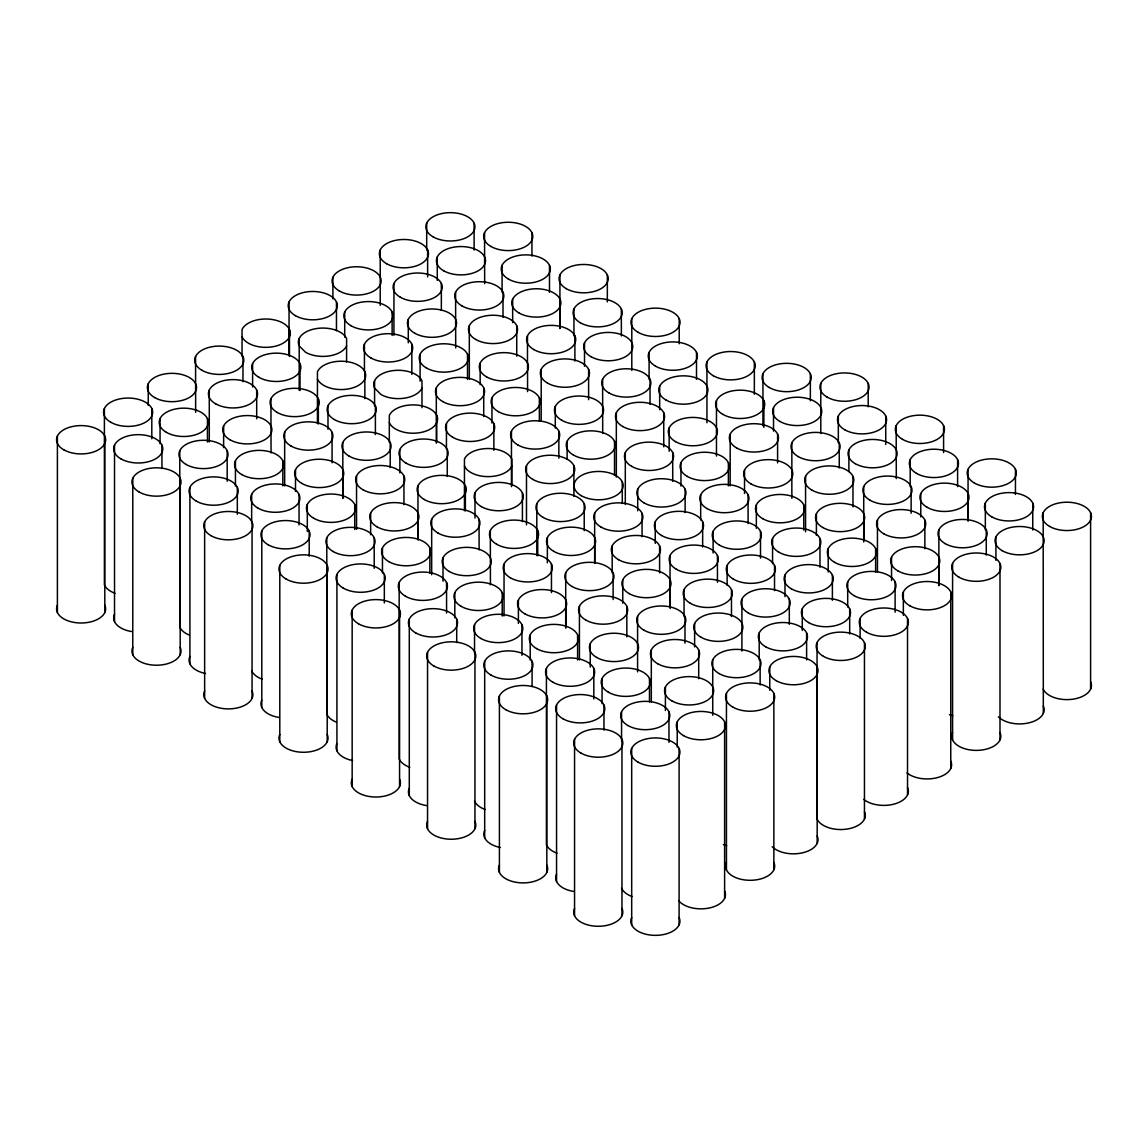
<?xml version="1.0" encoding="UTF-8"?>
<svg xmlns="http://www.w3.org/2000/svg" width="1148" height="1148" viewBox="0 0 1148 1148"><rect width="100%" height="100%" fill="white"/><g stroke="black" fill="none" stroke-linecap="round" stroke-linejoin="round"><path stroke-width="1.5" d="M1090.6 512.711L1090.6 689.116M1043.188 512.711L1043.317 713.41M1032.755 503.111L1032.755 530.017M1015.449 469.331L1015.449 494.458M999.994 563.481L999.994 739.886M995.919 537.006L995.919 560.368M986.275 529.946L986.275 555.087M985.343 503.111L985.343 530.017M968.18 493.626L968.18 520.532M968.051 469.331L968.051 521.163M957.604 459.731L957.604 486.637M952.582 563.481L952.582 739.886M950.759 592.024L950.759 768.428M943.584 425.664L943.584 452.57M938.964 557.211L938.964 585.681M938.863 529.946L938.863 585.337M924.858 520.101L924.858 548.787M920.768 493.626L920.768 516.973M911.139 486.565L911.139 513.256M910.192 459.731L910.192 486.637M907.523 618.499L907.523 794.89M903.361 592.024L903.361 615.385M896.172 425.664L896.301 478.644M895.11 581.921L895.11 612.185M891.551 557.211L891.551 580.558M885.739 416.05L885.739 444.534M877.445 520.101L877.445 571.919M875.623 548.644L875.623 571.991M868.204 383.446L868.204 406.794M864.458 642.636L864.458 819.041M863.813 513.83L863.813 540.737M863.726 486.565L863.726 541.956M860.11 618.499L860.11 638.288M852.978 476.42L852.978 506.899M849.678 608.885L849.678 634.012M848.903 449.959L848.903 471.527M847.698 581.921L847.698 607.062M839.26 442.898L839.26 468.025M838.327 416.05L838.327 442.97M832.386 575.105L832.386 600.246M828.21 548.644L828.21 571.991M820.791 383.446L820.791 433.485M819.973 538.541L819.973 567.227M817.175 666.931L817.175 843.335M817.046 642.636L817.046 819.041A24.539 14.163 0 0 0 847.109 829.057A24.539 14.163 0 0 0 864.458 811.708M816.4 513.83L816.4 535.399M810.359 373.832L810.359 400.738M806.614 633.022L806.614 659.942M805.566 476.42L805.566 531.811M803.758 504.976L803.758 530.103M802.265 608.885L802.265 630.453M791.847 442.898L791.847 498.275M789.307 599.256L789.307 624.383M784.974 575.105L784.974 596.673M777.598 434.202L777.598 462.888M774.527 565.505L774.527 590.632M773.852 693.392L773.852 869.797M773.522 407.741L773.522 431.088M772.561 538.541L772.561 563.668M769.763 666.931L769.763 690.278M763.879 400.681L763.879 427.372M762.946 373.832L762.946 425.664M760.507 531.438L760.507 558.129M760.134 659.87L760.134 684.997M759.201 633.022L759.201 659.942M756.345 504.976L756.345 528.324M754.351 362.036L754.351 394.281M748.094 494.874L748.094 523.56M744.535 470.149L744.535 493.511M741.909 599.256L741.909 651.074M731.463 589.641L731.463 616.548M730.185 434.202L730.185 485.819M728.377 462.759L728.377 485.891M727.129 565.505L727.129 585.293M726.44 693.392L726.44 869.797M724.618 721.949L724.618 898.353M717.443 555.575L717.443 582.28M716.467 400.681L716.467 456.057M713.109 531.438L713.109 553.006M712.721 659.87L712.721 715.247M706.938 362.036L706.938 422.765M702.662 521.838L702.662 546.965M700.682 494.874L700.682 520.001M698.702 650.012L698.702 678.698M696.506 352.422L696.506 379.342M694.626 623.551L694.626 646.898M685.126 489.22L685.126 512.568M684.983 616.49L684.983 643.181M684.05 589.641L684.05 616.548M680.965 462.759L680.965 486.106M679.214 318.656L679.214 343.783M679.099 748.439L679.099 924.843M677.22 721.949L677.22 747.075M672.714 452.656L672.714 481.342M670.159 579.869L670.159 608.569M670.03 555.575L670.03 607.407M669.155 427.931L669.155 451.279M668.968 711.846L668.968 742.311M665.409 687.121L665.409 710.483M663.745 412.792L663.745 446.83M659.669 386.331L659.669 409.678M659.598 545.974L659.598 572.881M655.25 521.838L655.25 543.406M651.303 650.012L651.303 701.844M650.026 379.271L650.026 404.397M649.481 678.568L649.481 701.916M649.094 352.422L649.094 379.342M642.062 513.357L642.062 536.704M637.714 489.22L637.714 510.788M637.585 616.49L637.585 671.867M631.802 318.656L631.802 370.474M631.687 748.439L631.687 924.843M626.837 606.345L626.837 636.81M625.301 452.656L625.301 504.474M622.761 579.869L622.761 603.231M622.288 481.959L622.288 503.57M621.972 739.384L621.972 915.788M621.556 711.846L621.556 740.532M621.355 309.042L621.355 335.962M616.332 412.792L616.332 477.08M614.524 441.349L614.524 475.372M613.118 572.809L613.118 599.514M612.185 545.974L612.185 572.881M607.335 274.975L607.335 301.895M603.963 705.059L603.963 730.185M602.614 379.271L602.714 433.442M602.069 678.568L602.069 703.695M594.779 537.651L594.779 562.778M594.65 513.357L594.65 563.41M593.817 668.466L593.817 698.931M590.259 643.741L590.259 667.088M588.608 369.412L588.608 399.662M584.519 342.951L584.519 366.298M584.217 503.757L584.217 530.663M579.424 606.345L579.424 659.942M577.602 634.887L577.602 660.028M574.89 335.89L574.89 361.017M574.56 739.384L574.56 915.788M573.943 309.042L573.943 335.962M573.9 465.744L573.9 496.28M567.112 441.349L567.112 459.358M565.806 600.074L565.806 626.98M565.706 572.809L565.706 628.2M560.052 299.269L560.052 327.969M559.923 274.975L559.923 328.586M558.861 431.246L558.861 458.152M556.55 705.059L556.55 881.463M555.302 406.521L555.302 428.104M551.456 564.127L551.456 592.598M549.49 265.375L549.49 292.281M547.366 537.651L547.366 562.778M546.821 695.989L546.821 872.394M546.419 668.466L546.419 844.871A24.539 14.163 0 0 0 557.038 853.194M541.196 369.412L541.196 421.244M539.373 397.969L539.373 421.316M537.738 530.591L537.738 555.718M536.805 503.757L536.805 555.575M532.084 661.391L532.084 686.518M531.955 232.757L531.955 256.104M530.204 634.887L530.204 660.028M527.563 363.141L527.563 391.626M527.477 335.89L527.477 362.797M526.487 465.744L526.487 524.851M522.412 492.923L522.412 521.608M521.953 624.785L521.953 655.264M518.394 600.074L518.394 623.421M516.729 325.745L516.729 356.21M512.654 299.269L512.654 322.631M511.85 485.704L511.85 459.013A24.524 14.163 0 0 0 488.158 448.524A24.524 14.163 0 0 0 464.452 458.999L464.452 510.602M511.448 431.246L511.448 486.637M504.044 564.127L504.044 615.945M503.011 292.209L503.011 317.35M502.221 592.669L502.221 616.017M502.078 265.375L502.078 292.281M499.409 695.989L499.409 872.394M493.855 423.641L493.855 450.332M491.961 397.969L491.961 423.095M490.325 530.591L490.426 584.763M484.542 232.757L484.671 283.743M484.686 661.391L484.686 837.796M483.724 387.866L483.724 416.552M480.151 363.141L480.151 384.709M479.089 519.384L479.089 549.863M474.999 492.923L474.999 518.049M474.956 652.322L474.956 828.727M474.54 624.785L474.54 653.485M474.11 223.157L474.11 250.063M469.317 325.745L469.317 379.342M467.509 354.287L467.509 379.428M465.371 485.862L465.371 510.989M456.703 619.174L456.703 642.521M455.598 292.209L455.699 347.944M454.823 592.669L454.823 617.796M447.275 449.542L447.275 476.449M446.443 423.641L446.443 448.768M446.572 582.567L446.572 613.046M443.013 557.856L443.013 581.204M441.349 283.527L441.349 310.434M437.273 257.052L437.273 280.399M436.714 415.389L436.714 442.31M436.312 387.866L436.312 443.243M431.677 519.384L431.677 574.775M429.854 547.94L429.854 573.067M427.63 249.991L427.63 276.898M427.544 652.322L427.544 828.727M426.697 223.157L426.697 250.063M421.976 407.698L421.976 380.792A24.539 14.163 0 0 0 391.927 370.775A24.539 14.163 0 0 0 374.578 388.124L380.921 394.481A24.539 14.163 0 0 0 421.976 388.124M420.096 354.287L420.096 381.208M418.059 513.113L418.059 540.034M417.958 485.862L417.958 539.46M411.845 344.185L411.845 374.449M409.291 619.174L409.291 795.578M408.286 319.474L408.286 342.822M403.938 476.004L403.938 504.69M399.863 449.542L399.863 472.89M399.576 610.105L399.576 786.509M399.16 582.567L399.16 758.971A24.539 14.163 0 0 0 409.793 767.295M393.936 283.527L393.936 335.345M392.128 312.069L392.128 335.417M390.22 442.468L390.22 467.609M389.316 442.31L389.316 415.389A24.539 14.163 0 0 1 419.364 405.373A24.539 14.163 0 0 1 436.714 422.737L436.714 422.737A24.524 14.163 0 0 1 412.993 433.226A24.524 14.163 0 0 1 389.33 422.722M384.336 574.431L384.336 602.915M382.456 547.94L382.456 573.067M380.218 249.991L380.218 305.382M375.396 405.861L375.396 434.561M374.578 380.792L374.578 405.918M374.205 537.838L374.205 568.303M370.646 513.113L370.646 534.695M364.849 371.722L364.849 398.643M364.433 344.185L364.433 371.105M356.54 476.004L356.54 529.4M354.718 504.56L354.718 529.472M352.163 610.105L352.163 786.509M346.596 361.921L346.596 338.574A24.539 14.163 0 0 0 316.547 328.543A24.539 14.163 0 0 0 299.197 345.907L305.54 352.249A24.539 14.163 0 0 0 346.596 345.907M344.716 312.069L344.716 337.211M342.908 469.733L342.908 498.419M342.822 442.468L342.822 497.859M336.924 574.431L336.924 750.835M336.464 301.967L336.464 330.667M332.906 277.256L332.906 298.824M332.073 432.337L332.073 462.802M327.984 405.861L327.984 429.223M327.209 565.376L327.209 741.766M326.793 537.838L326.793 714.243A24.539 14.163 0 0 0 335.876 721.949M318.355 398.801L318.355 423.942M317.436 423.555L317.436 371.722A24.539 14.163 0 0 1 347.5 361.706A24.539 14.163 0 0 1 364.849 379.055L364.849 379.055A24.524 14.163 0 0 1 341.128 389.559A24.524 14.163 0 0 1 317.451 379.055M309.199 531.05L309.199 556.177M307.305 504.56L307.305 531.467M300.015 363.643L300.015 390.55M299.197 338.574L299.197 390.392M299.054 494.458L299.054 524.923M295.495 469.733L295.495 491.301M289.468 329.505L289.468 356.411M289.052 301.967L289.052 355.579M284.661 432.337L284.661 485.934M282.839 460.879L282.839 485.805M279.796 565.376L279.796 741.766M270.942 398.801L271.043 452.972M261.787 531.05L261.787 707.455M256.693 390.105L256.693 418.805M252.603 363.643L252.603 386.991M252.058 521.981L252.058 698.386M251.656 494.458L251.656 523.144M242.974 356.583L242.974 381.71M242.056 356.411L242.056 329.505A24.539 14.163 0 0 1 272.119 319.488A24.539 14.163 0 0 1 289.468 336.838L289.468 336.838A24.524 14.163 0 0 1 265.748 347.342A24.524 14.163 0 0 1 242.07 336.838M237.32 487.383L237.32 514.29M235.44 460.879L235.44 486.02M227.189 450.777L227.189 481.256M223.63 426.066L223.63 447.634M209.28 390.105L209.28 441.937M207.458 418.661L207.458 442.009M204.645 521.981L204.645 698.386M195.562 356.583L195.662 412.319M189.908 487.383L189.908 663.788M180.193 478.314L180.193 654.719M179.777 450.777L179.777 627.181A24.539 14.163 0 0 0 188.875 634.901M161.94 445.166L161.94 468.513M160.06 418.661L160.06 443.788M151.809 408.559L151.809 438.809M148.25 383.848L148.25 405.416M132.781 478.314L132.781 654.719M114.527 445.166L114.527 621.556M104.812 436.096L104.812 612.501M104.396 408.559L104.396 584.963A24.539 14.163 0 0 0 115.03 593.286M57.4 436.096L57.4 612.501M180.193 647.386A24.539 14.163 0 0 1 156.487 665.223A24.539 14.163 0 0 1 132.781 647.386M205.564 673.503A24.539 14.163 0 0 1 189.908 656.455M131.891 631.587A24.539 14.163 0 0 1 114.527 614.223M104.812 605.168A24.539 14.163 0 0 1 81.106 623.005A24.539 14.163 0 0 1 57.4 605.168M252.058 691.053A24.539 14.163 0 0 1 228.352 708.89A24.539 14.163 0 0 1 204.645 691.053M279.136 717.471A24.539 14.163 0 0 1 261.787 700.122M262.275 679.186A24.539 14.163 0 0 1 251.656 670.848M327.209 734.433A24.539 14.163 0 0 1 303.502 752.27A24.539 14.163 0 0 1 279.796 734.433M352.579 760.55A24.539 14.163 0 0 1 336.924 743.502M621.972 908.441A24.539 14.163 0 0 1 598.266 926.278A24.539 14.163 0 0 1 574.56 908.441M679.099 917.51A24.539 14.163 0 0 1 655.393 935.347A24.539 14.163 0 0 1 631.687 917.51M773.852 862.464A24.539 14.163 0 0 1 750.146 880.301A24.539 14.163 0 0 1 726.44 862.464M485.174 809.512A24.539 14.163 0 0 1 474.54 801.189M724.618 891.02A24.539 14.163 0 0 1 709.292 907.996A24.539 14.163 0 0 1 678.655 900.649M817.175 836.002A24.539 14.163 0 0 1 802.868 852.749A24.539 14.163 0 0 1 772.217 846.75M474.956 821.394A24.539 14.163 0 0 1 451.25 839.231A24.539 14.163 0 0 1 427.544 821.394M500.327 847.511A24.539 14.163 0 0 1 484.686 830.463M632.189 896.574A24.539 14.163 0 0 1 621.556 888.251M426.654 805.595A24.539 14.163 0 0 1 409.291 788.231M573.9 891.479A24.539 14.163 0 0 1 556.55 874.13M546.821 865.061A24.539 14.163 0 0 1 523.115 882.898A24.539 14.163 0 0 1 499.409 865.061M399.576 779.176A24.539 14.163 0 0 1 375.87 797.013A24.539 14.163 0 0 1 352.163 779.176M726.67 845.602A24.539 14.163 0 0 1 723.355 844.598M952.811 715.692A24.539 14.163 0 0 1 949.496 714.673M950.759 761.095A24.539 14.163 0 0 1 937.457 777.598A24.539 14.163 0 0 1 906.977 772.92M1043.317 706.077A24.539 14.163 0 0 1 1029.01 722.838A24.539 14.163 0 0 1 998.358 716.826M999.994 732.553A24.539 14.163 0 0 1 976.288 750.39A24.539 14.163 0 0 1 952.582 732.553M1090.6 681.783A24.539 14.163 0 0 1 1073.251 699.132A24.539 14.163 0 0 1 1043.188 689.116M907.523 787.557A24.539 14.163 0 0 1 894.22 804.059A24.539 14.163 0 0 1 863.741 799.381M511.85 466.131A24.524 14.163 0 0 1 488.144 476.621A24.524 14.163 0 0 1 464.466 466.117M433.054 236.832A24.539 14.163 0 0 0 474.11 230.49A24.539 14.163 0 0 0 444.046 213.141A24.539 14.163 0 0 0 433.054 236.832M490.899 246.447A24.539 14.163 0 0 0 531.955 240.09A24.539 14.163 0 0 0 501.906 222.741A24.539 14.163 0 0 0 490.899 246.447M508.435 279.064A24.539 14.163 0 0 0 549.49 272.707A24.539 14.163 0 0 0 519.427 255.358A24.539 14.163 0 0 0 508.435 279.064M566.28 288.665A24.539 14.163 0 0 0 607.335 282.322A24.539 14.163 0 0 0 577.286 264.958A24.539 14.163 0 0 0 566.28 288.665M580.3 322.732A24.539 14.163 0 0 0 621.355 316.374A24.539 14.163 0 0 0 591.306 299.025A24.539 14.163 0 0 0 580.3 322.732M638.144 332.332A24.539 14.163 0 0 0 679.214 325.989A24.539 14.163 0 0 0 649.151 308.625A24.539 14.163 0 0 0 638.144 332.332M655.451 366.112A24.539 14.163 0 0 0 696.506 359.769A24.539 14.163 0 0 0 666.443 342.405A24.539 14.163 0 0 0 655.451 366.112M713.295 375.726A24.539 14.163 0 0 0 754.351 369.369A24.539 14.163 0 0 0 724.302 352.02A24.539 14.163 0 0 0 713.295 375.726M769.304 387.522A24.539 14.163 0 0 0 810.359 381.165A24.539 14.163 0 0 0 780.296 363.816A24.539 14.163 0 0 0 769.304 387.522M827.148 397.122A24.539 14.163 0 0 0 868.204 390.779A24.539 14.163 0 0 0 838.14 373.416A24.539 14.163 0 0 0 827.148 397.122M844.684 429.739A24.539 14.163 0 0 0 885.739 423.397A24.539 14.163 0 0 0 855.676 406.033A24.539 14.163 0 0 0 844.684 429.739M902.529 439.354A24.539 14.163 0 0 0 943.584 432.997A24.539 14.163 0 0 0 913.535 415.648A24.539 14.163 0 0 0 902.529 439.354M916.549 473.406A24.539 14.163 0 0 0 957.604 467.064A24.539 14.163 0 0 0 927.555 449.7A24.539 14.163 0 0 0 916.549 473.406M974.394 483.021A24.539 14.163 0 0 0 1015.449 476.664A24.539 14.163 0 0 0 985.4 459.315A24.539 14.163 0 0 0 974.394 483.021M991.685 516.801A24.539 14.163 0 0 0 1032.755 510.444A24.539 14.163 0 0 0 1002.692 493.095A24.539 14.163 0 0 0 991.685 516.801M1049.545 526.401A24.539 14.163 0 0 0 1090.6 520.044A24.539 14.163 0 0 0 1060.537 502.695A24.539 14.163 0 0 0 1049.545 526.401M386.575 263.681A24.539 14.163 0 0 0 427.63 257.324A24.539 14.163 0 0 0 397.581 239.975A24.539 14.163 0 0 0 386.575 263.681M443.616 270.741A24.539 14.163 0 0 0 484.671 264.384A24.539 14.163 0 0 0 454.622 247.035A24.539 14.163 0 0 0 443.616 270.741M461.955 305.899A24.539 14.163 0 0 0 503.011 299.556A24.539 14.163 0 0 0 472.962 282.193A24.539 14.163 0 0 0 461.955 305.899M518.996 312.959A24.539 14.163 0 0 0 560.052 306.616A24.539 14.163 0 0 0 530.003 289.253A24.539 14.163 0 0 0 518.996 312.959M533.82 349.566A24.539 14.163 0 0 0 574.89 343.223A24.539 14.163 0 0 0 544.826 325.86A24.539 14.163 0 0 0 533.82 349.566M590.876 356.626A24.539 14.163 0 0 0 631.931 350.284A24.539 14.163 0 0 0 601.868 332.92A24.539 14.163 0 0 0 590.876 356.626M608.971 392.96A24.539 14.163 0 0 0 650.026 386.603A24.539 14.163 0 0 0 619.977 369.254A24.539 14.163 0 0 0 608.971 392.96M666.012 400.021A24.539 14.163 0 0 0 707.068 393.664A24.539 14.163 0 0 0 677.019 376.314A24.539 14.163 0 0 0 666.012 400.021M722.824 414.356A24.539 14.163 0 0 0 763.879 408.014A24.539 14.163 0 0 0 733.83 390.65A24.539 14.163 0 0 0 722.824 414.356M779.865 421.416A24.539 14.163 0 0 0 820.92 415.074A24.539 14.163 0 0 0 790.872 397.71A24.539 14.163 0 0 0 779.865 421.416M1002.261 550.696A24.539 14.163 0 0 0 1043.317 544.339A24.539 14.163 0 0 0 1013.268 526.989A24.539 14.163 0 0 0 1002.261 550.696M945.22 543.635A24.539 14.163 0 0 0 986.275 537.278A24.539 14.163 0 0 0 956.227 519.929A24.539 14.163 0 0 0 945.22 543.635M927.125 507.316A24.539 14.163 0 0 0 968.18 500.959A24.539 14.163 0 0 0 938.117 483.609A24.539 14.163 0 0 0 927.125 507.316M870.069 500.255A24.539 14.163 0 0 0 911.139 493.898A24.539 14.163 0 0 0 881.076 476.549A24.539 14.163 0 0 0 870.069 500.255M855.246 463.649A24.539 14.163 0 0 0 896.301 457.291A24.539 14.163 0 0 0 866.252 439.942A24.539 14.163 0 0 0 855.246 463.649M798.204 456.588A24.539 14.163 0 0 0 839.26 450.231A24.539 14.163 0 0 0 809.211 432.882A24.539 14.163 0 0 0 798.204 456.588M958.939 577.171A24.539 14.163 0 0 0 999.994 570.814A24.539 14.163 0 0 0 969.945 553.465A24.539 14.163 0 0 0 958.939 577.171M897.908 570.9A24.539 14.163 0 0 0 938.964 564.543A24.539 14.163 0 0 0 908.9 547.194A24.539 14.163 0 0 0 897.908 570.9M909.704 605.714A24.539 14.163 0 0 0 950.759 599.371A24.539 14.163 0 0 0 920.71 582.007A24.539 14.163 0 0 0 909.704 605.714M854.055 595.611A24.539 14.163 0 0 0 895.11 589.268A24.539 14.163 0 0 0 865.047 571.905A24.539 14.163 0 0 0 854.055 595.611M339.263 290.932A24.539 14.163 0 0 0 380.318 284.589A24.539 14.163 0 0 0 350.255 267.24A24.539 14.163 0 0 0 339.263 290.932M295.409 315.657A24.539 14.163 0 0 0 336.464 309.3A24.539 14.163 0 0 0 306.416 291.951A24.539 14.163 0 0 0 295.409 315.657M400.293 297.203A24.539 14.163 0 0 0 441.349 290.86A24.539 14.163 0 0 0 411.3 273.497A24.539 14.163 0 0 0 400.293 297.203M351.058 325.759A24.539 14.163 0 0 0 392.128 319.402A24.539 14.163 0 0 0 362.065 302.053A24.539 14.163 0 0 0 351.058 325.759M258.96 377.333A24.539 14.163 0 0 0 300.015 370.976A24.539 14.163 0 0 0 269.967 353.627A24.539 14.163 0 0 0 258.96 377.333M201.919 370.273A24.539 14.163 0 0 0 242.974 363.916A24.539 14.163 0 0 0 212.911 346.567A24.539 14.163 0 0 0 201.919 370.273M154.593 397.524A24.539 14.163 0 0 0 195.662 391.181A24.539 14.163 0 0 0 165.599 373.817A24.539 14.163 0 0 0 154.593 397.524M215.637 403.795A24.539 14.163 0 0 0 256.693 397.452A24.539 14.163 0 0 0 226.63 380.088A24.539 14.163 0 0 0 215.637 403.795M166.403 432.351A24.539 14.163 0 0 0 207.458 425.994A24.539 14.163 0 0 0 177.409 408.645A24.539 14.163 0 0 0 166.403 432.351M110.753 422.249A24.539 14.163 0 0 0 151.809 415.892A24.539 14.163 0 0 0 121.745 398.543A24.539 14.163 0 0 0 110.753 422.249M63.757 449.786A24.539 14.163 0 0 0 104.812 443.429A24.539 14.163 0 0 0 74.749 426.08A24.539 14.163 0 0 0 63.757 449.786M120.884 458.841A24.539 14.163 0 0 0 161.94 452.499A24.539 14.163 0 0 0 131.891 435.135A24.539 14.163 0 0 0 120.884 458.841M414.643 333.164A24.539 14.163 0 0 0 455.699 326.807A24.539 14.163 0 0 0 425.635 309.458A24.539 14.163 0 0 0 414.643 333.164M370.79 357.875A24.539 14.163 0 0 0 411.845 351.532A24.539 14.163 0 0 0 381.796 334.168A24.539 14.163 0 0 0 370.79 357.875M277.299 412.491A24.539 14.163 0 0 0 318.355 406.134A24.539 14.163 0 0 0 288.292 388.785A24.539 14.163 0 0 0 277.299 412.491M229.973 439.756A24.539 14.163 0 0 0 271.043 433.399A24.539 14.163 0 0 0 240.98 416.05A24.539 14.163 0 0 0 229.973 439.756M186.134 464.466A24.539 14.163 0 0 0 227.189 458.109A24.539 14.163 0 0 0 197.126 440.76A24.539 14.163 0 0 0 186.134 464.466M139.138 492.004A24.539 14.163 0 0 0 180.193 485.647A24.539 14.163 0 0 0 150.13 468.298A24.539 14.163 0 0 0 139.138 492.004M475.674 339.435A24.539 14.163 0 0 0 516.729 333.078A24.539 14.163 0 0 0 486.68 315.729A24.539 14.163 0 0 0 475.674 339.435M426.439 367.977A24.539 14.163 0 0 0 467.509 361.634A24.539 14.163 0 0 0 437.445 344.271A24.539 14.163 0 0 0 426.439 367.977M334.341 419.551A24.539 14.163 0 0 0 375.396 413.194A24.539 14.163 0 0 0 345.347 395.845A24.539 14.163 0 0 0 334.341 419.551M291.018 446.012A24.539 14.163 0 0 0 332.073 439.67A24.539 14.163 0 0 0 302.01 422.321A24.539 14.163 0 0 0 291.018 446.012M241.783 474.569A24.539 14.163 0 0 0 282.839 468.212A24.539 14.163 0 0 0 252.79 450.863A24.539 14.163 0 0 0 241.783 474.569M196.265 501.073A24.539 14.163 0 0 0 237.32 494.716A24.539 14.163 0 0 0 207.271 477.367A24.539 14.163 0 0 0 196.265 501.073M486.508 376.831A24.539 14.163 0 0 0 527.563 370.474A24.539 14.163 0 0 0 497.514 353.125A24.539 14.163 0 0 0 486.508 376.831M442.654 401.542A24.539 14.163 0 0 0 483.724 395.199A24.539 14.163 0 0 0 453.661 377.85A24.539 14.163 0 0 0 442.654 401.542M349.164 456.158A24.539 14.163 0 0 0 390.22 449.815A24.539 14.163 0 0 0 360.171 432.452A24.539 14.163 0 0 0 349.164 456.158M301.852 483.423A24.539 14.163 0 0 0 342.908 477.066A24.539 14.163 0 0 0 312.859 459.717A24.539 14.163 0 0 0 301.852 483.423M257.999 508.134A24.539 14.163 0 0 0 299.054 501.791A24.539 14.163 0 0 0 269.005 484.427A24.539 14.163 0 0 0 257.999 508.134M211.002 535.671A24.539 14.163 0 0 0 252.058 529.314A24.539 14.163 0 0 0 222.009 511.965A24.539 14.163 0 0 0 211.002 535.671M547.539 383.102A24.539 14.163 0 0 0 588.608 376.745A24.539 14.163 0 0 0 558.545 359.396A24.539 14.163 0 0 0 547.539 383.102M498.318 411.644A24.539 14.163 0 0 0 539.373 405.301A24.539 14.163 0 0 0 509.31 387.952A24.539 14.163 0 0 0 498.318 411.644M452.786 437.316A24.539 14.163 0 0 0 493.855 430.974A24.539 14.163 0 0 0 463.792 413.61A24.539 14.163 0 0 0 452.786 437.316M406.22 463.218A24.539 14.163 0 0 0 447.275 456.875A24.539 14.163 0 0 0 417.212 439.512A24.539 14.163 0 0 0 406.22 463.218M362.883 489.694A24.539 14.163 0 0 0 403.938 483.337A24.539 14.163 0 0 0 373.889 465.988A24.539 14.163 0 0 0 362.883 489.694M313.662 518.236A24.539 14.163 0 0 0 354.718 511.893A24.539 14.163 0 0 0 324.654 494.53A24.539 14.163 0 0 0 313.662 518.236M268.144 544.74A24.539 14.163 0 0 0 309.199 538.383A24.539 14.163 0 0 0 279.136 521.034A24.539 14.163 0 0 0 268.144 544.74M561.659 420.211A24.539 14.163 0 0 0 602.714 413.868A24.539 14.163 0 0 0 572.651 396.505A24.539 14.163 0 0 0 561.659 420.211M517.805 444.936A24.539 14.163 0 0 0 558.861 438.579A24.539 14.163 0 0 0 528.812 421.23A24.539 14.163 0 0 0 517.805 444.936M424.315 499.538A24.539 14.163 0 0 0 465.371 493.195A24.539 14.163 0 0 0 435.307 475.846A24.539 14.163 0 0 0 424.315 499.538M376.989 526.803A24.539 14.163 0 0 0 418.059 520.446A24.539 14.163 0 0 0 387.995 503.097A24.539 14.163 0 0 0 376.989 526.803M333.15 551.528A24.539 14.163 0 0 0 374.205 545.171A24.539 14.163 0 0 0 344.142 527.822A24.539 14.163 0 0 0 333.15 551.528M622.69 426.482A24.539 14.163 0 0 0 663.745 420.125A24.539 14.163 0 0 0 633.696 402.776A24.539 14.163 0 0 0 622.69 426.482M573.455 455.039A24.539 14.163 0 0 0 614.524 448.681A24.539 14.163 0 0 0 584.461 431.332A24.539 14.163 0 0 0 573.455 455.039M532.844 479.419A24.539 14.163 0 0 0 573.9 473.076A24.539 14.163 0 0 0 543.851 455.727A24.539 14.163 0 0 0 532.844 479.419M481.356 506.612A24.539 14.163 0 0 0 522.412 500.255A24.539 14.163 0 0 0 492.363 482.906A24.539 14.163 0 0 0 481.356 506.612M438.034 533.074A24.539 14.163 0 0 0 479.089 526.717A24.539 14.163 0 0 0 449.026 509.368A24.539 14.163 0 0 0 438.034 533.074M388.799 561.63A24.539 14.163 0 0 0 429.854 555.273A24.539 14.163 0 0 0 399.805 537.924A24.539 14.163 0 0 0 388.799 561.63M286.153 579.051A24.539 14.163 0 0 0 327.209 572.709A24.539 14.163 0 0 0 297.145 555.345A24.539 14.163 0 0 0 286.153 579.051M343.281 588.12A24.539 14.163 0 0 0 384.336 581.763A24.539 14.163 0 0 0 354.287 564.414A24.539 14.163 0 0 0 343.281 588.12M675.512 441.621A24.539 14.163 0 0 0 716.567 435.264A24.539 14.163 0 0 0 686.504 417.915A24.539 14.163 0 0 0 675.512 441.621M631.658 466.332A24.539 14.163 0 0 0 672.714 459.989A24.539 14.163 0 0 0 642.665 442.626A24.539 14.163 0 0 0 631.658 466.332M581.232 495.649A24.539 14.163 0 0 0 622.288 489.306A24.539 14.163 0 0 0 592.225 471.943A24.539 14.163 0 0 0 581.232 495.649M543.148 517.432A24.539 14.163 0 0 0 584.217 511.09A24.539 14.163 0 0 0 554.154 493.74A24.539 14.163 0 0 0 543.148 517.432M496.682 544.281A24.539 14.163 0 0 0 537.738 537.924A24.539 14.163 0 0 0 507.674 520.575A24.539 14.163 0 0 0 496.682 544.281M449.356 571.532A24.539 14.163 0 0 0 490.426 565.189A24.539 14.163 0 0 0 460.362 547.84A24.539 14.163 0 0 0 449.356 571.532M405.517 596.257A24.539 14.163 0 0 0 446.572 589.9A24.539 14.163 0 0 0 416.509 572.551A24.539 14.163 0 0 0 405.517 596.257M358.52 623.794A24.539 14.163 0 0 0 399.576 617.437A24.539 14.163 0 0 0 369.512 600.088A24.539 14.163 0 0 0 358.52 623.794M736.542 447.892A24.539 14.163 0 0 0 777.598 441.535A24.539 14.163 0 0 0 747.549 424.186A24.539 14.163 0 0 0 736.542 447.892M750.892 483.839A24.539 14.163 0 0 0 791.948 477.496A24.539 14.163 0 0 0 761.885 460.133A24.539 14.163 0 0 0 750.892 483.839M687.308 476.434A24.539 14.163 0 0 0 728.377 470.092A24.539 14.163 0 0 0 698.314 452.728A24.539 14.163 0 0 0 687.308 476.434M644.071 502.896A24.539 14.163 0 0 0 685.126 496.553A24.539 14.163 0 0 0 655.077 479.204A24.539 14.163 0 0 0 644.071 502.896M707.039 508.564A24.539 14.163 0 0 0 748.094 502.207A24.539 14.163 0 0 0 718.045 484.858A24.539 14.163 0 0 0 707.039 508.564M811.923 490.11A24.539 14.163 0 0 0 852.978 483.753A24.539 14.163 0 0 0 822.929 466.404A24.539 14.163 0 0 0 811.923 490.11M762.688 518.666A24.539 14.163 0 0 0 803.758 512.309A24.539 14.163 0 0 0 773.695 494.96A24.539 14.163 0 0 0 762.688 518.666M883.788 533.777A24.539 14.163 0 0 0 924.858 527.434A24.539 14.163 0 0 0 894.794 510.071A24.539 14.163 0 0 0 883.788 533.777M822.757 527.506A24.539 14.163 0 0 0 863.813 521.163A24.539 14.163 0 0 0 833.764 503.8A24.539 14.163 0 0 0 822.757 527.506M834.567 562.333A24.539 14.163 0 0 0 875.623 555.976A24.539 14.163 0 0 0 845.559 538.627A24.539 14.163 0 0 0 834.567 562.333M778.904 552.231A24.539 14.163 0 0 0 819.973 545.874A24.539 14.163 0 0 0 789.91 528.525A24.539 14.163 0 0 0 778.904 552.231M719.452 545.128A24.539 14.163 0 0 0 760.507 538.771A24.539 14.163 0 0 0 730.458 521.422A24.539 14.163 0 0 0 719.452 545.128M661.607 535.513A24.539 14.163 0 0 0 702.662 529.171A24.539 14.163 0 0 0 672.599 511.807A24.539 14.163 0 0 0 661.607 535.513M601.007 527.047A24.539 14.163 0 0 0 642.062 520.69A24.539 14.163 0 0 0 611.999 503.341A24.539 14.163 0 0 0 601.007 527.047M866.467 632.175A24.539 14.163 0 0 0 907.523 625.832A24.539 14.163 0 0 0 877.474 608.469A24.539 14.163 0 0 0 866.467 632.175M808.623 622.575A24.539 14.163 0 0 0 849.678 616.218A24.539 14.163 0 0 0 819.615 598.869A24.539 14.163 0 0 0 808.623 622.575M823.403 656.326A24.539 14.163 0 0 0 864.458 649.969A24.539 14.163 0 0 0 834.395 632.62A24.539 14.163 0 0 0 823.403 656.326M791.331 588.795A24.539 14.163 0 0 0 832.386 582.438A24.539 14.163 0 0 0 802.323 565.089A24.539 14.163 0 0 0 791.331 588.795M733.472 579.195A24.539 14.163 0 0 0 774.527 572.838A24.539 14.163 0 0 0 744.478 555.489A24.539 14.163 0 0 0 733.472 579.195M676.387 569.264A24.539 14.163 0 0 0 717.443 562.907A24.539 14.163 0 0 0 687.379 545.558A24.539 14.163 0 0 0 676.387 569.264M618.528 559.664A24.539 14.163 0 0 0 659.598 553.307A24.539 14.163 0 0 0 629.534 535.958A24.539 14.163 0 0 0 618.528 559.664M553.723 551.341A24.539 14.163 0 0 0 594.779 544.984A24.539 14.163 0 0 0 564.73 527.635A24.539 14.163 0 0 0 553.723 551.341M510.401 577.803A24.539 14.163 0 0 0 551.456 571.46A24.539 14.163 0 0 0 521.393 554.097A24.539 14.163 0 0 0 510.401 577.803M572.063 586.499A24.539 14.163 0 0 0 613.118 580.142A24.539 14.163 0 0 0 583.069 562.793A24.539 14.163 0 0 0 572.063 586.499M629.104 593.559A24.539 14.163 0 0 0 670.159 587.216A24.539 14.163 0 0 0 640.11 569.853A24.539 14.163 0 0 0 629.104 593.559M690.407 603.331A24.539 14.163 0 0 0 731.463 596.974A24.539 14.163 0 0 0 701.414 579.625A24.539 14.163 0 0 0 690.407 603.331M748.252 612.932A24.539 14.163 0 0 0 789.307 606.589A24.539 14.163 0 0 0 759.259 589.225A24.539 14.163 0 0 0 748.252 612.932M765.544 646.711A24.539 14.163 0 0 0 806.614 640.369A24.539 14.163 0 0 0 776.55 623.005A24.539 14.163 0 0 0 765.544 646.711M700.983 637.226A24.539 14.163 0 0 0 742.039 630.883A24.539 14.163 0 0 0 711.975 613.52A24.539 14.163 0 0 0 700.983 637.226M643.928 630.166A24.539 14.163 0 0 0 684.983 623.823A24.539 14.163 0 0 0 654.934 606.46A24.539 14.163 0 0 0 643.928 630.166M585.781 620.035A24.539 14.163 0 0 0 626.837 613.678A24.539 14.163 0 0 0 596.788 596.329A24.539 14.163 0 0 0 585.781 620.035M524.751 613.764A24.539 14.163 0 0 0 565.806 607.407A24.539 14.163 0 0 0 535.743 590.058A24.539 14.163 0 0 0 524.751 613.764M461.166 606.359A24.539 14.163 0 0 0 502.221 600.002A24.539 14.163 0 0 0 472.172 582.653A24.539 14.163 0 0 0 461.166 606.359M415.648 632.849A24.539 14.163 0 0 0 456.703 626.507A24.539 14.163 0 0 0 426.654 609.143A24.539 14.163 0 0 0 415.648 632.849M480.897 638.475A24.539 14.163 0 0 0 521.953 632.132A24.539 14.163 0 0 0 491.889 614.768A24.539 14.163 0 0 0 480.897 638.475M536.547 648.577A24.539 14.163 0 0 0 577.602 642.234A24.539 14.163 0 0 0 547.553 624.871A24.539 14.163 0 0 0 536.547 648.577M596.616 657.431A24.539 14.163 0 0 0 637.671 651.074A24.539 14.163 0 0 0 607.622 633.725A24.539 14.163 0 0 0 596.616 657.431M657.646 663.702A24.539 14.163 0 0 0 698.702 657.345A24.539 14.163 0 0 0 668.653 639.996A24.539 14.163 0 0 0 657.646 663.702M719.079 673.56A24.539 14.163 0 0 0 760.134 667.203A24.539 14.163 0 0 0 730.071 649.854A24.539 14.163 0 0 0 719.079 673.56M776.12 680.62A24.539 14.163 0 0 0 817.175 674.263A24.539 14.163 0 0 0 787.126 656.914A24.539 14.163 0 0 0 776.12 680.62M732.797 707.082A24.539 14.163 0 0 0 773.852 700.725A24.539 14.163 0 0 0 743.789 683.376A24.539 14.163 0 0 0 732.797 707.082M671.752 700.811A24.539 14.163 0 0 0 712.822 694.468A24.539 14.163 0 0 0 682.759 677.105A24.539 14.163 0 0 0 671.752 700.811M608.426 692.244A24.539 14.163 0 0 0 649.481 685.901A24.539 14.163 0 0 0 619.418 668.538A24.539 14.163 0 0 0 608.426 692.244M683.562 735.638A24.539 14.163 0 0 0 724.618 729.281A24.539 14.163 0 0 0 694.569 711.932A24.539 14.163 0 0 0 683.562 735.638M627.913 725.536A24.539 14.163 0 0 0 668.968 719.179A24.539 14.163 0 0 0 638.905 701.83A24.539 14.163 0 0 0 627.913 725.536M638.044 762.129A24.539 14.163 0 0 0 679.099 755.771A24.539 14.163 0 0 0 649.051 738.422A24.539 14.163 0 0 0 638.044 762.129M580.917 753.059A24.539 14.163 0 0 0 621.972 746.717A24.539 14.163 0 0 0 591.909 729.353A24.539 14.163 0 0 0 580.917 753.059M562.907 718.748A24.539 14.163 0 0 0 603.963 712.391A24.539 14.163 0 0 0 573.9 695.042A24.539 14.163 0 0 0 562.907 718.748M552.762 682.142A24.539 14.163 0 0 0 593.817 675.799A24.539 14.163 0 0 0 563.768 658.435A24.539 14.163 0 0 0 552.762 682.142M491.028 675.081A24.539 14.163 0 0 0 532.084 668.724A24.539 14.163 0 0 0 502.035 651.375A24.539 14.163 0 0 0 491.028 675.081M505.766 709.679A24.539 14.163 0 0 0 546.821 703.322A24.539 14.163 0 0 0 516.772 685.973A24.539 14.163 0 0 0 505.766 709.679M433.901 666.012A24.539 14.163 0 0 0 474.956 659.655A24.539 14.163 0 0 0 444.893 642.306A24.539 14.163 0 0 0 433.901 666.012"/></g></svg>
